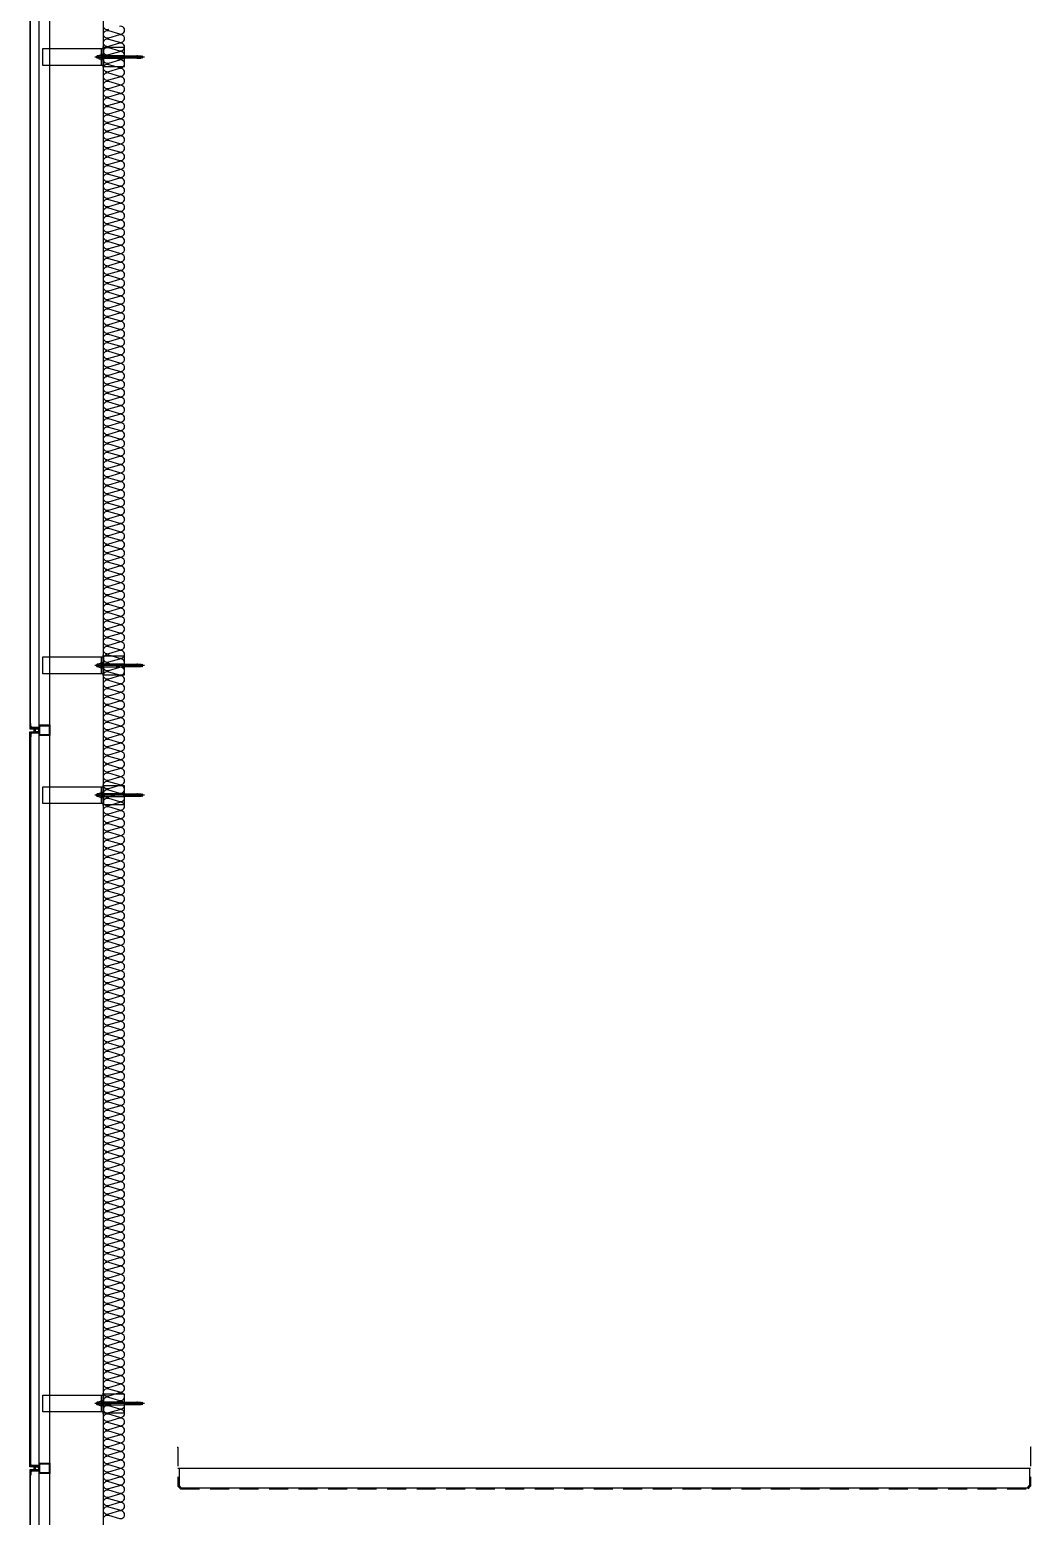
# Model space of a CAD drawing. Header units: millimetres. Extents: x 19868 to 801382, y -4805 to 85279.
# Drawn here: x 537788 to 542538, y 59952 to 67001 of the extents above; entities that cross this region are included whole.
import ezdxf

# ---------------------------------------------------------------- set-up
doc = ezdxf.new("R2010")
doc.units = ezdxf.units.MM
doc.header["$LTSCALE"] = 250
doc.linetypes.add('HID', pattern=[2.8, 1.8, -1])
for name, color, linetype in [('A-ETC-8', 8, 'Continuous'), ('A-FIN', 6, 'Continuous'), ('A-FIN-8', 8, 'Continuous'), ('A-WP', 1, 'HID'), ('ISL', 251, 'Continuous')]:
    doc.layers.add(name, color=color, linetype=linetype)

# ---------------------------------------------------------------- blocks, each defined once
blk = doc.blocks.new('A$C632c858f')
at = {"layer": 'A-ETC-8'}
blk.add_arc((-2.8, 0), 24, 341.82483, 18.17517, dxfattribs=at)
blk.add_ellipse((34, 0), major_axis=(7.59, 0), ratio=0.987937, dxfattribs=at)
blk = doc.blocks.new('A$Cae507117')
at = {"layer": 'A-ETC-8'}
for points in [[(-50, 0), (-50, -50), (0, -50), (0, 0)], [(-46.8, -3.2), (-46.8, -46.8), (-3.2, -46.8), (-3.2, -3.2)]]:
    blk.add_lwpolyline(points, close=True, dxfattribs=at)
blk = doc.blocks.new('너트 M12')
for p, q in [((-9, 0), (9, 0)), ((-9.5, -9), (-9.5, -0.5)), ((9, -9.5), (-9, -9.5)), ((0, -8.3), (0, -1.2)), ((9.5, -0.5), (9.5, -9))]:
    blk.add_line(p, q)
for centre, start, end in [((-9, -0.5), 90, 180), ((-9, -9), 180, 270), ((9, -0.5), 0, 90), ((9, -9), 270, 0)]:
    blk.add_arc(centre, 0.5, start, end)
at = {"extrusion": (0, 0, -1)}
for centre, major_axis, ratio, start_param, end_param in [((-4.8, -0.9), (-4.75, 0.31), 0.185359, -0.024388, 3.141593), ((4.8, -0.9), (4.75, 0.31), 0.185108, 3.141593, 6.30754), ((-4.8, -8.6), (4.75, 0.31), 0.187111, 0, 3.166211), ((4.8, -8.6), (-4.75, 0.31), 0.185991, 3.117121, 6.283185)]:
    blk.add_ellipse(centre, major_axis=major_axis, ratio=ratio, start_param=start_param, end_param=end_param, dxfattribs=at)
blk = doc.blocks.new('A$C5ebcaad0')
at = {"layer": 'A-ETC-8'}
for p, q in [((-449, -225), (-214, -225)), ((-439, -220.5), (-439, -229.5)), ((-437, -219), (-437.5, -219)), ((-437.5, -231), (-437, -231)), ((-426, -220.5), (-437, -219)), ((-437, -231), (-426, -229.5)), ((-431.6, -219.7), (-431.6, -221.5)), ((-431.6, -228.5), (-431.6, -230.2)), ((-431.1, -222.3), (-429.3, -223.5)), ((-431.1, -227.7), (-429.3, -226.5)), ((-415.6, -218.7), (-430.6, -218.7)), ((-430.6, -231.2), (-415.6, -231.2)), ((-421.1, -224), (-427.7, -224)), ((-421.1, -226), (-427.7, -226)), ((-426, -220.5), (-412, -220.5)), ((-426, -229.5), (-412, -229.5)), ((-420.6, -223.5), (-420.6, -223)), ((-420.6, -227), (-420.6, -226.5)), ((-416.6, -227), (-416.6, -223)), ((-415.6, -218.7), (-412.6, -218.7)), ((-415.6, -231.2), (-412.6, -231.2)), ((-412.6, -218.7), (-412.6, -231.2)), ((-412, -231), (-412, -219)), ((-409, -219), (-412, -219)), ((-412, -231), (-409, -231)), ((-409, -231), (-409, -219)), ((-355, -219), (-409, -219)), ((-409, -231), (-355, -231)), ((-355, -219), (-245.5, -219)), ((-245.5, -231), (-355, -231)), ((-234.2, -229.5), (-224, -229.5)), ((-234, -219), (-225.5, -219)), ((-234, -220.5), (-224, -220.5)), ((-234, -231), (-225.5, -231)), ((-225.5, -231), (-225.5, -219)), ((-224, -220.5), (-225.5, -219)), ((-224, -229.5), (-225.5, -231)), ((-224, -229.5), (-224, -220.5))]:
    blk.add_line(p, q, dxfattribs=at)
for points in [[(-255, -180.5), (-255, -269.5), (-355, -269.5), (-355, -180.5)], [(33.5, -185), (-251.5, -185), (-251.5, -265), (33.5, -265)], [(-251.5, -265), (-245.5, -265), (-245.5, -185), (-251.5, -185)], [(-245.5, -210), (-245.5, -240), (-243.5, -240), (-243.5, -210)]]:
    blk.add_lwpolyline(points, close=True, dxfattribs=at)
blk.add_lwpolyline([(-251.5, -177.5), (-251.5, -272.5, -0.414214), (-252.5, -273.5), (-255, -273.5), (-255, -176.5), (-252.5, -176.5, -0.414214)], format="xyb", close=True, dxfattribs=at)
for centre, radius, start, end in [((-437.5, -220.5), 1.5, 90, 180), ((-437.5, -229.5), 1.5, 180, 270), ((-430.6, -219.7), 1, 90, 180), ((-430.6, -221.5), 1, 180, 236.30993), ((-430.6, -228.5), 1, 123.69007, 180), ((-430.6, -230.2), 1, 180, 270), ((-427.7, -221), 3, 236.30993, 270), ((-427.7, -229), 3, 90, 123.69007), ((-421.1, -223.5), 0.5, 270, 0), ((-421.1, -226.5), 0.5, 0, 90), ((-418.6, -223), 2, 90, 180), ((-418.6, -227), 2, 180, 270), ((-418.6, -223), 2, 0, 90), ((-418.6, -227), 2, 270, 0)]:
    blk.add_arc(centre, radius, start, end, dxfattribs=at)
at = {"layer": 'A-ETC-8', "xscale": -1, "rotation": 90}
blk.add_blockref('너트 M12', (-243.5, -225), dxfattribs=at)

msp = doc.modelspace()

# ---------------------------------------------------------------- linework, layer by layer
at = {"layer": 'A-ETC-8'}
for p, q in [((537833.2, 51538.9, 0), (537833.2, 76148.9, 0)), ((537883.2, 51538.9, 0), (537883.2, 76148.9, 0))]:
    msp.add_line(p, q, dxfattribs=at)
for points in [[(537796.2, 63690.4), (537831.2, 63690.4), (537831.2, 63679.4), (537833.2, 63679.4), (537833.2, 63692.4), (537797.9, 63692.4, 0.226541), (537794.2, 63696.1), (537794.2, 63710.8), (537792.2, 63710.8), (537792.2, 63694.4, -0.414214)], [(537796.2, 63667.4), (537831.2, 63667.4), (537831.2, 63678.4), (537833.2, 63678.4), (537833.2, 63665.4), (537797.9, 63665.4, -0.226541), (537794.2, 63661.8), (537794.2, 63647.1), (537792.2, 63647.1), (537792.2, 63663.4, 0.414214)], [(537796.2, 60190.4), (537831.2, 60190.4), (537831.2, 60179.4), (537833.2, 60179.4), (537833.2, 60192.4), (537797.9, 60192.4, 0.226541), (537794.2, 60196.1), (537794.2, 60210.8), (537792.2, 60210.8), (537792.2, 60194.4, -0.414214)], [(537796.2, 60167.4), (537831.2, 60167.4), (537831.2, 60178.4), (537833.2, 60178.4), (537833.2, 60165.4), (537797.9, 60165.4, -0.226541), (537794.2, 60161.8), (537794.2, 60147.1), (537792.2, 60147.1), (537792.2, 60163.4, 0.414214)]]:
    msp.add_lwpolyline(points, format="xyb", close=True, dxfattribs=at)
at = {"layer": 'A-FIN'}
msp.add_line((538491.2, 60178.9), (542535.2, 60178.9), dxfattribs=at)
for points in [[(537829.2, 67167.4), (537829.2, 67171.4), (537788.2, 67171.4), (537788.2, 63686.4), (537829.2, 63686.4), (537829.2, 63690.4), (537792.2, 63690.4), (537792.2, 67167.4), (537829.2, 67167.4)], [(537829.2, 60190.4), (537829.2, 60186.4), (537788.2, 60186.4), (537788.2, 63671.4), (537829.2, 63671.4), (537829.2, 63667.4), (537792.2, 63667.4), (537792.2, 60190.4), (537829.2, 60190.4)], [(537829.2, 60167.4), (537829.2, 60171.4), (537788.2, 60171.4), (537788.2, 56436.4), (537829.2, 56436.4), (537829.2, 56440.4), (537792.2, 56440.4), (537792.2, 60167.4), (537829.2, 60167.4)]]:
    msp.add_lwpolyline(points, close=True, dxfattribs=at)
at = {"layer": 'A-FIN-8'}
for p, q in [((538496.2, 60178.9), (538496.2, 60097.1)), ((542530.2, 60178.9), (542530.2, 60097.1)), ((538506.4, 60086.9), (538496.2, 60097.1)), ((538506.4, 60086.9), (542520, 60086.9)), ((542520, 60086.9), (542530.2, 60097.1))]:
    msp.add_line(p, q, dxfattribs=at)
at = {"layer": 'A-WP', "ltscale": 0.2}
for p, q in [((538503.4, 60081.9), (538491.2, 60094.1)), ((538503.4, 60081.9), (542523.1, 60081.9)), ((542523.1, 60081.9), (542535.2, 60094.1))]:
    msp.add_line(p, q, dxfattribs=at)
at = {"layer": 'A-WP', "linetype": 'HID', "ltscale": 0.2}
for points in [[(538488.2, 60278.9), (538491.2, 60278.9), (538491.2, 60094.1)], [(542538.2, 60278.9), (542535.2, 60278.9), (542535.2, 60094.1)]]:
    msp.add_lwpolyline(points, dxfattribs=at)
at = {"layer": 'ISL'}
msp.add_lwpolyline([(538138.2, 51518.9), (538138.2, 75178.9), (538338.2, 75178.9), (538338.2, 81928.9)], dxfattribs=at)
for points in [[(538162.4, 67001.3, -0.509267), (538138.2, 67019, -0.509267)], [(538138.2, 59939, -0.509267), (538162.4, 59956.6), (538214, 59941.3, 1.372593), (538214, 59976.6), (538162.4, 59961.3, -0.509267), (538138.2, 59979, -0.509267), (538162.4, 59996.6), (538214, 59981.3, 1.372593), (538214, 60016.6), (538162.4, 60001.3, -0.509267), (538138.2, 60019, -0.509267), (538162.4, 60036.6), (538214, 60021.3, 1.372593), (538214, 60056.6), (538162.4, 60041.3, -0.509267), (538138.2, 60059, -0.509267), (538162.4, 60076.6), (538214, 60061.3, 1.372593), (538214, 60096.6), (538162.4, 60081.3, -0.509267), (538138.2, 60099, -0.509267), (538162.4, 60116.6), (538214, 60101.3, 1.372593), (538214, 60136.6), (538162.4, 60121.3, -0.509267), (538138.2, 60139, -0.509267), (538162.4, 60156.6), (538214, 60141.3, 1.372593), (538214, 60176.6), (538162.4, 60161.3, -0.509267), (538138.2, 60179, -0.509267), (538162.4, 60196.6), (538214, 60181.3, 1.372593), (538214, 60216.6), (538162.4, 60201.3, -0.509267), (538138.2, 60219, -0.509267), (538162.4, 60236.6), (538214, 60221.3, 1.372593), (538214, 60256.6), (538162.4, 60241.3, -0.509267), (538138.2, 60259, -0.509267), (538162.4, 60276.6), (538214, 60261.3, 1.372593), (538214, 60296.6), (538162.4, 60281.3, -0.509267), (538138.2, 60299, -0.509267), (538162.4, 60316.6), (538214, 60301.3, 1.372593), (538214, 60336.6), (538162.4, 60321.3, -0.509267), (538138.2, 60339, -0.509267), (538162.4, 60356.6), (538214, 60341.3, 1.372593), (538214, 60376.6), (538162.4, 60361.3, -0.509267), (538138.2, 60379, -0.509267), (538162.4, 60396.6), (538214, 60381.3, 1.372593), (538214, 60416.6), (538162.4, 60401.3, -0.509267), (538138.2, 60419, -0.509267), (538162.4, 60436.6), (538214, 60421.3, 1.372593), (538214, 60456.6), (538162.4, 60441.3, -0.509267), (538138.2, 60459, -0.509267), (538162.4, 60476.6), (538214, 60461.3, 1.372593), (538214, 60496.6), (538162.4, 60481.3, -0.509267), (538138.2, 60499, -0.509267), (538162.4, 60516.6), (538214, 60501.3, 1.372593), (538214, 60536.6), (538162.4, 60521.3, -0.509267), (538138.2, 60539, -0.509267), (538162.4, 60556.6), (538214, 60541.3, 1.372593), (538214, 60576.6), (538162.4, 60561.3, -0.509267), (538138.2, 60579, -0.509267), (538162.4, 60596.6), (538214, 60581.3, 1.372593), (538214, 60616.6), (538162.4, 60601.3, -0.509267), (538138.2, 60619, -0.509267), (538162.4, 60636.6), (538214, 60621.3, 1.372593), (538214, 60656.6), (538162.4, 60641.3, -0.509267), (538138.2, 60659, -0.509267), (538162.4, 60676.6), (538214, 60661.3, 1.372593), (538214, 60696.6), (538162.4, 60681.3, -0.509267), (538138.2, 60699, -0.509267), (538162.4, 60716.6), (538214, 60701.3, 1.372593), (538214, 60736.6), (538162.4, 60721.3, -0.509267), (538138.2, 60739, -0.509267), (538162.4, 60756.6), (538214, 60741.3, 1.372593), (538214, 60776.6), (538162.4, 60761.3, -0.509267), (538138.2, 60779, -0.509267), (538162.4, 60796.6), (538214, 60781.3, 1.372593), (538214, 60816.6), (538162.4, 60801.3, -0.509267), (538138.2, 60819, -0.509267), (538162.4, 60836.6), (538214, 60821.3, 1.372593), (538214, 60856.6), (538162.4, 60841.3, -0.509267), (538138.2, 60859, -0.509267), (538162.4, 60876.6), (538214, 60861.3, 1.372593), (538214, 60896.6), (538162.4, 60881.3, -0.509267), (538138.2, 60899, -0.509267), (538162.4, 60916.6), (538214, 60901.3, 1.372593), (538214, 60936.6), (538162.4, 60921.3, -0.509267), (538138.2, 60939, -0.509267), (538162.4, 60956.6), (538214, 60941.3, 1.372593), (538214, 60976.6), (538162.4, 60961.3, -0.509267), (538138.2, 60979, -0.509267), (538162.4, 60996.6), (538214, 60981.3, 1.372593), (538214, 61016.6), (538162.4, 61001.3, -0.509267), (538138.2, 61019, -0.509267), (538162.4, 61036.6), (538214, 61021.3, 1.372593), (538214, 61056.6), (538162.4, 61041.3, -0.509267), (538138.2, 61059, -0.509267), (538162.4, 61076.6), (538214, 61061.3, 1.372593), (538214, 61096.6), (538162.4, 61081.3, -0.509267), (538138.2, 61099, -0.509267), (538162.4, 61116.6), (538214, 61101.3, 1.372593), (538214, 61136.6), (538162.4, 61121.3, -0.509267), (538138.2, 61139, -0.509267), (538162.4, 61156.6), (538214, 61141.3, 1.372593), (538214, 61176.6), (538162.4, 61161.3, -0.509267), (538138.2, 61179, -0.509267), (538162.4, 61196.6), (538214, 61181.3, 1.372593), (538214, 61216.6), (538162.4, 61201.3, -0.509267), (538138.2, 61219, -0.509267), (538162.4, 61236.6), (538214, 61221.3, 1.372593), (538214, 61256.6), (538162.4, 61241.3, -0.509267), (538138.2, 61259, -0.509267), (538162.4, 61276.6), (538214, 61261.3, 1.372593), (538214, 61296.6), (538162.4, 61281.3, -0.509267), (538138.2, 61299, -0.509267), (538162.4, 61316.6), (538214, 61301.3, 1.372593), (538214, 61336.6), (538162.4, 61321.3, -0.509267), (538138.2, 61339, -0.509267), (538162.4, 61356.6), (538214, 61341.3, 1.372593), (538214, 61376.6), (538162.4, 61361.3, -0.509267), (538138.2, 61379, -0.509267), (538162.4, 61396.6), (538214, 61381.3, 1.372593), (538214, 61416.6), (538162.4, 61401.3, -0.509267), (538138.2, 61419, -0.509267), (538162.4, 61436.6), (538214, 61421.3, 1.372593), (538214, 61456.6), (538162.4, 61441.3, -0.509267), (538138.2, 61459, -0.509267), (538162.4, 61476.6), (538214, 61461.3, 1.372593), (538214, 61496.6), (538162.4, 61481.3, -0.509267), (538138.2, 61499, -0.509267), (538162.4, 61516.6), (538214, 61501.3, 1.372593), (538214, 61536.6), (538162.4, 61521.3, -0.509267), (538138.2, 61539, -0.509267), (538162.4, 61556.6), (538214, 61541.3, 1.372593), (538214, 61576.6), (538162.4, 61561.3, -0.509267), (538138.2, 61579, -0.509267), (538162.4, 61596.6), (538214, 61581.3, 1.372593), (538214, 61616.6), (538162.4, 61601.3, -0.509267), (538138.2, 61619, -0.509267), (538162.4, 61636.6), (538214, 61621.3, 1.372593), (538214, 61656.6), (538162.4, 61641.3, -0.509267), (538138.2, 61659, -0.509267), (538162.4, 61676.6), (538214, 61661.3, 1.372593), (538214, 61696.6), (538162.4, 61681.3, -0.509267), (538138.2, 61699, -0.509267), (538162.4, 61716.6), (538214, 61701.3, 1.372593), (538214, 61736.6), (538162.4, 61721.3, -0.509267), (538138.2, 61739, -0.509267), (538162.4, 61756.6), (538214, 61741.3, 1.372593), (538214, 61776.6), (538162.4, 61761.3, -0.509267), (538138.2, 61779, -0.509267), (538162.4, 61796.6), (538214, 61781.3, 1.372593), (538214, 61816.6), (538162.4, 61801.3, -0.509267), (538138.2, 61819, -0.509267), (538162.4, 61836.6), (538214, 61821.3, 1.372593), (538214, 61856.6), (538162.4, 61841.3, -0.509267), (538138.2, 61859, -0.509267), (538162.4, 61876.6), (538214, 61861.3, 1.372593), (538214, 61896.6), (538162.4, 61881.3, -0.509267), (538138.2, 61899, -0.509267), (538162.4, 61916.6), (538214, 61901.3, 1.372593), (538214, 61936.6), (538162.4, 61921.3, -0.509267), (538138.2, 61939, -0.509267), (538162.4, 61956.6), (538214, 61941.3, 1.372593), (538214, 61976.6), (538162.4, 61961.3, -0.509267), (538138.2, 61979, -0.509267), (538162.4, 61996.6), (538214, 61981.3, 1.372593), (538214, 62016.6), (538162.4, 62001.3, -0.509267), (538138.2, 62019, -0.509267), (538162.4, 62036.6), (538214, 62021.3, 1.372593), (538214, 62056.6), (538162.4, 62041.3, -0.509267), (538138.2, 62059, -0.509267), (538162.4, 62076.6), (538214, 62061.3, 1.372593), (538214, 62096.6), (538162.4, 62081.3, -0.509267), (538138.2, 62099, -0.509267), (538162.4, 62116.6), (538214, 62101.3, 1.372593), (538214, 62136.6), (538162.4, 62121.3, -0.509267), (538138.2, 62139, -0.509267), (538162.4, 62156.6), (538214, 62141.3, 1.372593), (538214, 62176.6), (538162.4, 62161.3, -0.509267), (538138.2, 62179, -0.509267), (538162.4, 62196.6), (538214, 62181.3, 1.372593), (538214, 62216.6), (538162.4, 62201.3, -0.509267), (538138.2, 62219, -0.509267), (538162.4, 62236.6), (538214, 62221.3, 1.372593), (538214, 62256.6), (538162.4, 62241.3, -0.509267), (538138.2, 62259, -0.509267), (538162.4, 62276.6), (538214, 62261.3, 1.372593), (538214, 62296.6), (538162.4, 62281.3, -0.509267), (538138.2, 62299, -0.509267), (538162.4, 62316.6), (538214, 62301.3, 1.372593), (538214, 62336.6), (538162.4, 62321.3, -0.509267), (538138.2, 62339, -0.509267), (538162.4, 62356.6), (538214, 62341.3, 1.372593), (538214, 62376.6), (538162.4, 62361.3, -0.509267), (538138.2, 62379, -0.509267), (538162.4, 62396.6), (538214, 62381.3, 1.372593), (538214, 62416.6), (538162.4, 62401.3, -0.509267), (538138.2, 62419, -0.509267), (538162.4, 62436.6), (538214, 62421.3, 1.372593), (538214, 62456.6), (538162.4, 62441.3, -0.509267), (538138.2, 62459, -0.509267), (538162.4, 62476.6), (538214, 62461.3, 1.372593), (538214, 62496.6), (538162.4, 62481.3, -0.509267), (538138.2, 62499, -0.509267), (538162.4, 62516.6), (538214, 62501.3, 1.372593), (538214, 62536.6), (538162.4, 62521.3, -0.509267), (538138.2, 62539, -0.509267), (538162.4, 62556.6), (538214, 62541.3, 1.372593), (538214, 62576.6), (538162.4, 62561.3, -0.509267), (538138.2, 62579, -0.509267), (538162.4, 62596.6), (538214, 62581.3, 1.372593), (538214, 62616.6), (538162.4, 62601.3, -0.509267), (538138.2, 62619, -0.509267), (538162.4, 62636.6), (538214, 62621.3, 1.372593), (538214, 62656.6), (538162.4, 62641.3, -0.509267), (538138.2, 62659, -0.509267), (538162.4, 62676.6), (538214, 62661.3, 1.372593), (538214, 62696.6), (538162.4, 62681.3, -0.509267), (538138.2, 62699, -0.509267), (538162.4, 62716.6), (538214, 62701.3, 1.372593), (538214, 62736.6), (538162.4, 62721.3, -0.509267), (538138.2, 62739, -0.509267), (538162.4, 62756.6), (538214, 62741.3, 1.372593), (538214, 62776.6), (538162.4, 62761.3, -0.509267), (538138.2, 62779, -0.509267), (538162.4, 62796.6), (538214, 62781.3, 1.372593), (538214, 62816.6), (538162.4, 62801.3, -0.509267), (538138.2, 62819, -0.509267), (538162.4, 62836.6), (538214, 62821.3, 1.372593), (538214, 62856.6), (538162.4, 62841.3, -0.509267), (538138.2, 62859, -0.509267), (538162.4, 62876.6), (538214, 62861.3, 1.372593), (538214, 62896.6), (538162.4, 62881.3, -0.509267), (538138.2, 62899, -0.509267), (538162.4, 62916.6), (538214, 62901.3, 1.372593), (538214, 62936.6), (538162.4, 62921.3, -0.509267), (538138.2, 62939, -0.509267), (538162.4, 62956.6), (538214, 62941.3, 1.372593), (538214, 62976.6), (538162.4, 62961.3, -0.509267), (538138.2, 62979, -0.509267), (538162.4, 62996.6), (538214, 62981.3, 1.372593), (538214, 63016.6), (538162.4, 63001.3, -0.509267), (538138.2, 63019, -0.509267), (538162.4, 63036.6), (538214, 63021.3, 1.372593), (538214, 63056.6), (538162.4, 63041.3, -0.509267), (538138.2, 63059, -0.509267), (538162.4, 63076.6), (538214, 63061.3, 1.372593), (538214, 63096.6), (538162.4, 63081.3, -0.509267), (538138.2, 63099, -0.509267), (538162.4, 63116.6), (538214, 63101.3, 1.372593), (538214, 63136.6), (538162.4, 63121.3, -0.509267), (538138.2, 63139, -0.509267), (538162.4, 63156.6), (538214, 63141.3, 1.372593), (538214, 63176.6), (538162.4, 63161.3, -0.509267), (538138.2, 63179, -0.509267), (538162.4, 63196.6), (538214, 63181.3, 1.372593), (538214, 63216.6), (538162.4, 63201.3, -0.509267), (538138.2, 63219, -0.509267), (538162.4, 63236.6), (538214, 63221.3, 1.372593), (538214, 63256.6), (538162.4, 63241.3, -0.509267), (538138.2, 63259, -0.509267), (538162.4, 63276.6), (538214, 63261.3, 1.372593), (538214, 63296.6), (538162.4, 63281.3, -0.509267), (538138.2, 63299, -0.509267), (538162.4, 63316.6), (538214, 63301.3, 1.372593), (538214, 63336.6), (538162.4, 63321.3, -0.509267), (538138.2, 63339, -0.509267), (538162.4, 63356.6), (538214, 63341.3, 1.372593), (538214, 63376.6), (538162.4, 63361.3, -0.509267), (538138.2, 63379, -0.509267), (538162.4, 63396.6), (538214, 63381.3, 1.372593), (538214, 63416.6), (538162.4, 63401.3, -0.509267), (538138.2, 63419, -0.509267), (538162.4, 63436.6), (538214, 63421.3, 1.372593), (538214, 63456.6), (538162.4, 63441.3, -0.509267), (538138.2, 63459, -0.509267), (538162.4, 63476.6), (538214, 63461.3, 1.372593), (538214, 63496.6), (538162.4, 63481.3, -0.509267), (538138.2, 63499, -0.509267), (538162.4, 63516.6), (538214, 63501.3, 1.372593), (538214, 63536.6), (538162.4, 63521.3, -0.509267), (538138.2, 63539, -0.509267), (538162.4, 63556.6), (538214, 63541.3, 1.372593), (538214, 63576.6), (538162.4, 63561.3, -0.509267), (538138.2, 63579, -0.509267), (538162.4, 63596.6), (538214, 63581.3, 1.372593), (538214, 63616.6), (538162.4, 63601.3, -0.509267), (538138.2, 63619, -0.509267), (538162.4, 63636.6), (538214, 63621.3, 1.372593), (538214, 63656.6), (538162.4, 63641.3, -0.509267), (538138.2, 63659, -0.509267), (538162.4, 63676.6), (538214, 63661.3, 1.372593), (538214, 63696.6), (538162.4, 63681.3, -0.509267), (538138.2, 63699, -0.509267), (538162.4, 63716.6), (538214, 63701.3, 1.372593), (538214, 63736.6), (538162.4, 63721.3, -0.509267), (538138.2, 63739, -0.509267), (538162.4, 63756.6), (538214, 63741.3, 1.372593), (538214, 63776.6), (538162.4, 63761.3, -0.509267), (538138.2, 63779, -0.509267), (538162.4, 63796.6), (538214, 63781.3, 1.372593), (538214, 63816.6), (538162.4, 63801.3, -0.509267), (538138.2, 63819, -0.509267), (538162.4, 63836.6), (538214, 63821.3, 1.372593), (538214, 63856.6), (538162.4, 63841.3, -0.509267), (538138.2, 63859, -0.509267), (538162.4, 63876.6), (538214, 63861.3, 1.372593), (538214, 63896.6), (538162.4, 63881.3, -0.509267), (538138.2, 63899, -0.509267), (538162.4, 63916.6), (538214, 63901.3, 1.372593), (538214, 63936.6), (538162.4, 63921.3, -0.509267), (538138.2, 63939, -0.509267), (538162.4, 63956.6), (538214, 63941.3, 1.372593), (538214, 63976.6), (538162.4, 63961.3, -0.509267), (538138.2, 63979, -0.509267), (538162.4, 63996.6), (538214, 63981.3, 1.372593), (538214, 64016.6), (538162.4, 64001.3, -0.509267), (538138.2, 64019, -0.509267), (538162.4, 64036.6), (538214, 64021.3, 1.372593), (538214, 64056.6), (538162.4, 64041.3, -0.509267), (538138.2, 64059, -0.509267), (538162.4, 64076.6), (538214, 64061.3, 1.372593), (538214, 64096.6), (538162.4, 64081.3, -0.509267), (538138.2, 64099, -0.509267), (538162.4, 64116.6), (538214, 64101.3, 1.372593), (538214, 64136.6), (538162.4, 64121.3, -0.509267), (538138.2, 64139, -0.509267), (538162.4, 64156.6), (538214, 64141.3, 1.372593), (538214, 64176.6), (538162.4, 64161.3, -0.509267), (538138.2, 64179, -0.509267), (538162.4, 64196.6), (538214, 64181.3, 1.372593), (538214, 64216.6), (538162.4, 64201.3, -0.509267), (538138.2, 64219, -0.509267), (538162.4, 64236.6), (538214, 64221.3, 1.372593), (538214, 64256.6), (538162.4, 64241.3, -0.509267), (538138.2, 64259, -0.509267), (538162.4, 64276.6), (538214, 64261.3, 1.372593), (538214, 64296.6), (538162.4, 64281.3, -0.509267), (538138.2, 64299, -0.509267), (538162.4, 64316.6), (538214, 64301.3, 1.372593), (538214, 64336.6), (538162.4, 64321.3, -0.509267), (538138.2, 64339, -0.509267), (538162.4, 64356.6), (538214, 64341.3, 1.372593), (538214, 64376.6), (538162.4, 64361.3, -0.509267), (538138.2, 64379, -0.509267), (538162.4, 64396.6), (538214, 64381.3, 1.372593), (538214, 64416.6), (538162.4, 64401.3, -0.509267), (538138.2, 64419, -0.509267), (538162.4, 64436.6), (538214, 64421.3, 1.372593), (538214, 64456.6), (538162.4, 64441.3, -0.509267), (538138.2, 64459, -0.509267), (538162.4, 64476.6), (538214, 64461.3, 1.372593), (538214, 64496.6), (538162.4, 64481.3, -0.509267), (538138.2, 64499, -0.509267), (538162.4, 64516.6), (538214, 64501.3, 1.372593), (538214, 64536.6), (538162.4, 64521.3, -0.509267), (538138.2, 64539, -0.509267), (538162.4, 64556.6), (538214, 64541.3, 1.372593), (538214, 64576.6), (538162.4, 64561.3, -0.509267), (538138.2, 64579, -0.509267), (538162.4, 64596.6), (538214, 64581.3, 1.372593), (538214, 64616.6), (538162.4, 64601.3, -0.509267), (538138.2, 64619, -0.509267), (538162.4, 64636.6), (538214, 64621.3, 1.372593), (538214, 64656.6), (538162.4, 64641.3, -0.509267), (538138.2, 64659, -0.509267), (538162.4, 64676.6), (538214, 64661.3, 1.372593), (538214, 64696.6), (538162.4, 64681.3, -0.509267), (538138.2, 64699, -0.509267), (538162.4, 64716.6), (538214, 64701.3, 1.372593), (538214, 64736.6), (538162.4, 64721.3, -0.509267), (538138.2, 64739, -0.509267), (538162.4, 64756.6), (538214, 64741.3, 1.372593), (538214, 64776.6), (538162.4, 64761.3, -0.509267), (538138.2, 64779, -0.509267), (538162.4, 64796.6), (538214, 64781.3, 1.372593), (538214, 64816.6), (538162.4, 64801.3, -0.509267), (538138.2, 64819, -0.509267), (538162.4, 64836.6), (538214, 64821.3, 1.372593), (538214, 64856.6), (538162.4, 64841.3, -0.509267), (538138.2, 64859, -0.509267), (538162.4, 64876.6), (538214, 64861.3, 1.372593), (538214, 64896.6), (538162.4, 64881.3, -0.509267), (538138.2, 64899, -0.509267), (538162.4, 64916.6), (538214, 64901.3, 1.372593), (538214, 64936.6), (538162.4, 64921.3, -0.509267), (538138.2, 64939, -0.509267), (538162.4, 64956.6), (538214, 64941.3, 1.372593), (538214, 64976.6), (538162.4, 64961.3, -0.509267), (538138.2, 64979, -0.509267), (538162.4, 64996.6), (538214, 64981.3, 1.372593), (538214, 65016.6), (538162.4, 65001.3, -0.509267), (538138.2, 65019, -0.509267), (538162.4, 65036.6), (538214, 65021.3, 1.372593), (538214, 65056.6), (538162.4, 65041.3, -0.509267), (538138.2, 65059, -0.509267), (538162.4, 65076.6), (538214, 65061.3, 1.372593), (538214, 65096.6), (538162.4, 65081.3, -0.509267), (538138.2, 65099, -0.509267), (538162.4, 65116.6), (538214, 65101.3, 1.372593), (538214, 65136.6), (538162.4, 65121.3, -0.509267), (538138.2, 65139, -0.509267), (538162.4, 65156.6), (538214, 65141.3, 1.372593), (538214, 65176.6), (538162.4, 65161.3, -0.509267), (538138.2, 65179, -0.509267), (538162.4, 65196.6), (538214, 65181.3, 1.372593), (538214, 65216.6), (538162.4, 65201.3, -0.509267), (538138.2, 65219, -0.509267), (538162.4, 65236.6), (538214, 65221.3, 1.372593), (538214, 65256.6), (538162.4, 65241.3, -0.509267), (538138.2, 65259, -0.509267), (538162.4, 65276.6), (538214, 65261.3, 1.372593), (538214, 65296.6), (538162.4, 65281.3, -0.509267), (538138.2, 65299, -0.509267), (538162.4, 65316.6), (538214, 65301.3, 1.372593), (538214, 65336.6), (538162.4, 65321.3, -0.509267), (538138.2, 65339, -0.509267), (538162.4, 65356.6), (538214, 65341.3, 1.372593), (538214, 65376.6), (538162.4, 65361.3, -0.509267), (538138.2, 65379, -0.509267), (538162.4, 65396.6), (538214, 65381.3, 1.372593), (538214, 65416.6), (538162.4, 65401.3, -0.509267), (538138.2, 65419, -0.509267), (538162.4, 65436.6), (538214, 65421.3, 1.372593), (538214, 65456.6), (538162.4, 65441.3, -0.509267), (538138.2, 65459, -0.509267), (538162.4, 65476.6), (538214, 65461.3, 1.372593), (538214, 65496.6), (538162.4, 65481.3, -0.509267), (538138.2, 65499, -0.509267), (538162.4, 65516.6), (538214, 65501.3, 1.372593), (538214, 65536.6), (538162.4, 65521.3, -0.509267), (538138.2, 65539, -0.509267), (538162.4, 65556.6), (538214, 65541.3, 1.372593), (538214, 65576.6), (538162.4, 65561.3, -0.509267), (538138.2, 65579, -0.509267), (538162.4, 65596.6), (538214, 65581.3, 1.372593), (538214, 65616.6), (538162.4, 65601.3, -0.509267), (538138.2, 65619, -0.509267), (538162.4, 65636.6), (538214, 65621.3, 1.372593), (538214, 65656.6), (538162.4, 65641.3, -0.509267), (538138.2, 65659, -0.509267), (538162.4, 65676.6), (538214, 65661.3, 1.372593), (538214, 65696.6), (538162.4, 65681.3, -0.509267), (538138.2, 65699, -0.509267), (538162.4, 65716.6), (538214, 65701.3, 1.372593), (538214, 65736.6), (538162.4, 65721.3, -0.509267), (538138.2, 65739, -0.509267), (538162.4, 65756.6), (538214, 65741.3, 1.372593), (538214, 65776.6), (538162.4, 65761.3, -0.509267), (538138.2, 65779, -0.509267), (538162.4, 65796.6), (538214, 65781.3, 1.372593), (538214, 65816.6), (538162.4, 65801.3, -0.509267), (538138.2, 65819, -0.509267), (538162.4, 65836.6), (538214, 65821.3, 1.372593), (538214, 65856.6), (538162.4, 65841.3, -0.509267), (538138.2, 65859, -0.509267), (538162.4, 65876.6), (538214, 65861.3, 1.372593), (538214, 65896.6), (538162.4, 65881.3, -0.509267), (538138.2, 65899, -0.509267), (538162.4, 65916.6), (538214, 65901.3, 1.372593), (538214, 65936.6), (538162.4, 65921.3, -0.509267), (538138.2, 65939, -0.509267), (538162.4, 65956.6), (538214, 65941.3, 1.372593), (538214, 65976.6), (538162.4, 65961.3, -0.509267), (538138.2, 65979, -0.509267), (538162.4, 65996.6), (538214, 65981.3, 1.372593), (538214, 66016.6), (538162.4, 66001.3, -0.509267), (538138.2, 66019, -0.509267), (538162.4, 66036.6), (538214, 66021.3, 1.372593), (538214, 66056.6), (538162.4, 66041.3, -0.509267), (538138.2, 66059, -0.509267), (538162.4, 66076.6), (538214, 66061.3, 1.372593), (538214, 66096.6), (538162.4, 66081.3, -0.509267), (538138.2, 66099, -0.509267), (538162.4, 66116.6), (538214, 66101.3, 1.372593), (538214, 66136.6), (538162.4, 66121.3, -0.509267), (538138.2, 66139, -0.509267), (538162.4, 66156.6), (538214, 66141.3, 1.372593), (538214, 66176.6), (538162.4, 66161.3, -0.509267), (538138.2, 66179, -0.509267), (538162.4, 66196.6), (538214, 66181.3, 1.372593), (538214, 66216.6), (538162.4, 66201.3, -0.509267), (538138.2, 66219, -0.509267), (538162.4, 66236.6), (538214, 66221.3, 1.372593), (538214, 66256.6), (538162.4, 66241.3, -0.509267), (538138.2, 66259, -0.509267), (538162.4, 66276.6), (538214, 66261.3, 1.372593), (538214, 66296.6), (538162.4, 66281.3, -0.509267), (538138.2, 66299, -0.509267), (538162.4, 66316.6), (538214, 66301.3, 1.372593), (538214, 66336.6), (538162.4, 66321.3, -0.509267), (538138.2, 66339, -0.509267), (538162.4, 66356.6), (538214, 66341.3, 1.372593), (538214, 66376.6), (538162.4, 66361.3, -0.509267), (538138.2, 66379, -0.509267), (538162.4, 66396.6), (538214, 66381.3, 1.372593), (538214, 66416.6), (538162.4, 66401.3, -0.509267), (538138.2, 66419, -0.509267), (538162.4, 66436.6), (538214, 66421.3, 1.372593), (538214, 66456.6), (538162.4, 66441.3, -0.509267), (538138.2, 66459, -0.509267), (538162.4, 66476.6), (538214, 66461.3, 1.372593), (538214, 66496.6), (538162.4, 66481.3, -0.509267), (538138.2, 66499, -0.509267), (538162.4, 66516.6), (538214, 66501.3, 1.372593), (538214, 66536.6), (538162.4, 66521.3, -0.509267), (538138.2, 66539, -0.509267), (538162.4, 66556.6), (538214, 66541.3, 1.372593), (538214, 66576.6), (538162.4, 66561.3, -0.509267), (538138.2, 66579, -0.509267), (538162.4, 66596.6), (538214, 66581.3, 1.372593), (538214, 66616.6), (538162.4, 66601.3, -0.509267), (538138.2, 66619, -0.509267), (538162.4, 66636.6), (538214, 66621.3, 1.372593), (538214, 66656.6), (538162.4, 66641.3, -0.509267), (538138.2, 66659, -0.509267), (538162.4, 66676.6), (538214, 66661.3, 1.372593), (538214, 66696.6), (538162.4, 66681.3, -0.509267), (538138.2, 66699, -0.509267), (538162.4, 66716.6), (538214, 66701.3, 1.372593), (538214, 66736.6), (538162.4, 66721.3, -0.509267), (538138.2, 66739, -0.509267), (538162.4, 66756.6), (538214, 66741.3, 1.372593), (538214, 66776.6), (538162.4, 66761.3, -0.509267), (538138.2, 66779, -0.509267), (538162.4, 66796.6), (538214, 66781.3, 1.372593), (538214, 66816.6), (538162.4, 66801.3, -0.509267), (538138.2, 66819, -0.509267), (538162.4, 66836.6), (538214, 66821.3, 1.372593), (538214, 66856.6), (538162.4, 66841.3, -0.509267), (538138.2, 66859, -0.509267), (538162.4, 66876.6), (538214, 66861.3, 1.372593), (538214, 66896.6), (538162.4, 66881.3, -0.509267), (538138.2, 66899, -0.509267), (538162.4, 66916.6), (538214, 66901.3, 1.372593), (538214, 66936.6), (538162.4, 66921.3, -0.509267), (538138.2, 66939, -0.509267), (538162.4, 66956.6), (538214, 66941.3, 1.372593), (538214, 66976.6), (538162.4, 66961.3, -0.509267), (538138.2, 66979, -0.509267), (538162.4, 66996.6), (538214, 66981.3, 1.372593), (538214, 67016.6)]]:
    msp.add_lwpolyline(points, format="xyb", dxfattribs=at)

# ---------------------------------------------------------------- block references
at = {"layer": 'A-ETC-8', "xscale": -1}
for p in [(537883.2, 67096.4), (537883.2, 64211.4), (537883.2, 63596.4), (537883.2, 60711.4)]:
    msp.add_blockref('A$C5ebcaad0', p, dxfattribs=at)
at = {"layer": 'A-ETC-8'}
for p in [(537788.2, 63678.9), (537788.2, 60178.9)]:
    msp.add_blockref('A$C632c858f', p, dxfattribs=at)
at = {"layer": 'A-ETC-8', "xscale": -1, "rotation": 180}
for p in [(537883.2, 63653.9), (537883.2, 60153.9)]:
    msp.add_blockref('A$Cae507117', p, dxfattribs=at)

doc.saveas('drawing.dxf')
